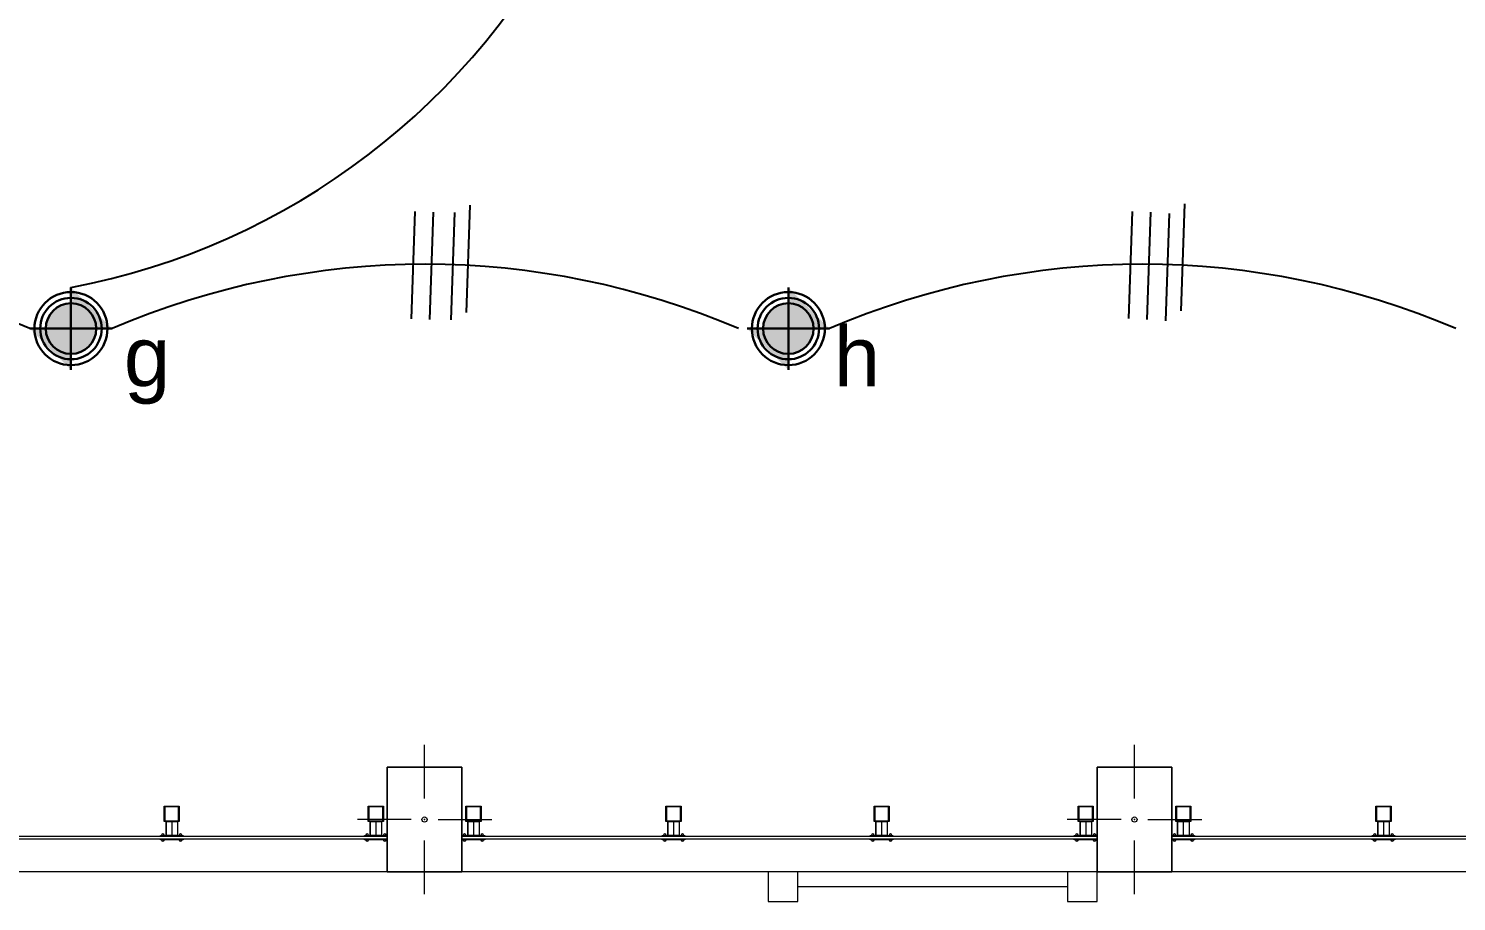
# Model space of a CAD drawing. Header units: metres. Extents: x -17 to 101, y 0 to 79.
# Drawn here: x 19.494 to 24.271, y 19.435 to 22.354 of the extents above; entities that cross this region are included whole.
import ezdxf

# ---------------------------------------------------------------- set-up
doc = ezdxf.new("R2010")
doc.units = ezdxf.units.M
doc.linetypes.add('HIDDEN2', pattern=[0.1875, 0.125, -0.0625])
for name, color, linetype, lineweight in [('ALUMBRADO', 1, 'Continuous', 30), ('Cotas varias El', 253, 'Continuous', 13), ('TOMACORRIENTE', 5, 'HIDDEN2', 30)]:
    doc.layers.add(name, color=color, linetype=linetype, lineweight=lineweight)
doc.styles.get("Standard").update_dxf_attribs({"font": 'arial.ttf'})

# ---------------------------------------------------------------- blocks, each defined once
blk = doc.blocks.new('LED PASILLO')
at = {"layer": 'ALUMBRADO'}
h = blk.add_hatch(color=202, dxfattribs=at)
h.dxf.hatch_style = 1
edge = h.paths.add_edge_path()
edge.add_line((0, 0.1376), (0, -0.1376))
edge.add_line((-0.1376, 0), (0.1376, 0))
edge = h.paths.add_edge_path()
edge.add_line((0, 0), (0, 0.0845))
edge.add_arc((0, 0), 0.0845, 90, 180)
edge.add_line((-0.0845, 0), (0, 0))
edge = h.paths.add_edge_path()
edge.add_line((0.0845, 0), (0, 0))
edge.add_line((0, 0), (0, -0.0845))
edge.add_arc((0, 0), 0.0845, 270, 360)
at = {"layer": 'ALUMBRADO', "color": 202}
for points in [[(0, 0.1376), (0, -0.1376)], [(-0.1376, 0), (0.1376, 0)]]:
    blk.add_lwpolyline(points, dxfattribs=at)
for radius in [0.1222, 0.1028, 0.0845]:
    blk.add_circle((0, 0), radius, dxfattribs=at)

msp = doc.modelspace()

# ---------------------------------------------------------------- linework, layer by layer
at = {"layer": 'ALUMBRADO', "color": 114, "lineweight": 25}
for points in [[(20.775, 21.3838), (20.7874, 21.7425)], [(20.8364, 21.3815), (20.8488, 21.7402)], [(20.9072, 21.3802), (20.9196, 21.7389)], [(20.9591, 21.4048), (20.9714, 21.7635)], [(23.1751, 21.3839), (23.1875, 21.7425)], [(23.2365, 21.3816), (23.2489, 21.7403)], [(23.3502, 21.4097), (23.3626, 21.7684)], [(23.2981, 21.3767), (23.3105, 21.7354)]]:
    msp.add_lwpolyline(points, dxfattribs=at)
at = {"layer": 'ALUMBRADO', "lineweight": 25}
for centre, radius, start, end in [((19.1946, 23.8128), 2.366, 280.7389, 27.1625), ((18.4502, 18.905), 2.6607, 66.8092, 113.1903), ((20.8208, 18.905), 2.6607, 66.8092, 113.1903), ((23.2209, 18.905), 2.6607, 66.8092, 113.1903)]:
    msp.add_arc(centre, radius, start, end, dxfattribs=at)
at = {"layer": 'Cotas varias El', "linetype": 'Continuous'}
for p, q in [((20.8186, 19.7789), (20.8186, 19.9589)), ((23.1936, 19.779), (23.1936, 19.959)), ((20.7736, 19.7089), (20.5936, 19.7089)), ((20.8636, 19.7089), (21.0436, 19.7089)), ((23.1486, 19.709), (22.9686, 19.709)), ((23.2386, 19.709), (23.4186, 19.709)), ((20.8186, 19.4589), (20.8186, 19.6389)), ((23.1936, 19.459), (23.1936, 19.639)), ((21.9686, 19.534), (21.9686, 19.4351)), ((22.0675, 19.534), (21.9686, 19.534)), ((22.0675, 19.4351), (22.0675, 19.534)), ((22.9697, 19.534), (22.9697, 19.4351)), ((23.0686, 19.534), (22.9697, 19.534)), ((23.0686, 19.4351), (23.0686, 19.534)), ((21.9686, 19.4351), (22.0675, 19.4351)), ((22.9697, 19.4351), (23.0686, 19.4351))]:
    msp.add_line(p, q, dxfattribs=at)
at = {"layer": 'Cotas varias El'}
for p, q in [((19.9536, 19.7026), (19.9917, 19.7026)), ((19.9536, 19.6559), (19.9536, 19.7026)), ((19.9536, 19.7026), (19.9536, 19.6559)), ((19.9536, 19.7026), (19.9917, 19.7026)), ((19.9536, 19.6559), (19.9536, 19.7026)), ((19.9536, 19.7026), (19.9536, 19.6559)), ((19.9726, 19.7026), (19.9726, 19.6559)), ((19.9726, 19.7026), (19.9726, 19.6559)), ((19.9917, 19.7026), (19.9917, 19.6559)), ((19.9917, 19.7026), (19.9917, 19.6559)), ((19.9917, 19.7026), (19.9917, 19.6559)), ((19.9917, 19.7026), (19.9917, 19.6559)), ((20.6365, 19.7026), (20.6746, 19.7026)), ((20.6365, 19.6559), (20.6365, 19.7026)), ((20.6365, 19.7026), (20.6365, 19.6559)), ((20.6365, 19.7026), (20.6746, 19.7026)), ((20.6365, 19.6559), (20.6365, 19.7026)), ((20.6365, 19.7026), (20.6365, 19.6559)), ((20.6555, 19.7026), (20.6555, 19.6559)), ((20.6555, 19.7026), (20.6555, 19.6559)), ((20.6746, 19.7026), (20.6746, 19.6559)), ((20.6746, 19.7026), (20.6746, 19.6559)), ((20.6746, 19.7026), (20.6746, 19.6559)), ((20.6746, 19.7026), (20.6746, 19.6559)), ((20.9631, 19.7026), (21.0012, 19.7026)), ((20.9631, 19.6559), (20.9631, 19.7026)), ((20.9631, 19.7026), (20.9631, 19.6559)), ((20.9631, 19.7026), (21.0012, 19.7026)), ((20.9631, 19.6559), (20.9631, 19.7026)), ((20.9631, 19.7026), (20.9631, 19.6559)), ((20.9821, 19.7026), (20.9821, 19.6559)), ((20.9821, 19.7026), (20.9821, 19.6559)), ((21.0012, 19.7026), (21.0012, 19.6559)), ((21.0012, 19.7026), (21.0012, 19.6559)), ((21.0012, 19.7026), (21.0012, 19.6559)), ((21.0012, 19.7026), (21.0012, 19.6559)), ((21.6326, 19.7026), (21.6707, 19.7026)), ((21.6326, 19.6559), (21.6326, 19.7026)), ((21.6326, 19.7026), (21.6326, 19.6559)), ((21.6326, 19.7026), (21.6707, 19.7026)), ((21.6326, 19.6559), (21.6326, 19.7026)), ((21.6326, 19.7026), (21.6326, 19.6559)), ((21.6516, 19.7026), (21.6516, 19.6559)), ((21.6516, 19.7026), (21.6516, 19.6559)), ((21.6707, 19.7026), (21.6707, 19.6559)), ((21.6707, 19.7026), (21.6707, 19.6559)), ((21.6707, 19.7026), (21.6707, 19.6559)), ((21.6707, 19.7026), (21.6707, 19.6559)), ((22.3286, 19.7026), (22.3667, 19.7026)), ((22.3286, 19.6559), (22.3286, 19.7026)), ((22.3286, 19.7026), (22.3286, 19.6559)), ((22.3286, 19.7026), (22.3667, 19.7026)), ((22.3286, 19.6559), (22.3286, 19.7026)), ((22.3286, 19.7026), (22.3286, 19.6559)), ((22.3476, 19.7026), (22.3476, 19.6559)), ((22.3476, 19.7026), (22.3476, 19.6559)), ((22.3667, 19.7026), (22.3667, 19.6559)), ((22.3667, 19.7026), (22.3667, 19.6559)), ((22.3667, 19.7026), (22.3667, 19.6559)), ((22.3667, 19.7026), (22.3667, 19.6559)), ((23.0115, 19.7026), (23.0496, 19.7026)), ((23.0115, 19.6559), (23.0115, 19.7026)), ((23.0115, 19.7026), (23.0115, 19.6559)), ((23.0115, 19.7026), (23.0496, 19.7026)), ((23.0115, 19.6559), (23.0115, 19.7026)), ((23.0115, 19.7026), (23.0115, 19.6559)), ((23.0305, 19.7026), (23.0305, 19.6559)), ((23.0305, 19.7026), (23.0305, 19.6559)), ((23.0496, 19.7026), (23.0496, 19.6559)), ((23.0496, 19.7026), (23.0496, 19.6559)), ((23.0496, 19.7026), (23.0496, 19.6559)), ((23.0496, 19.7026), (23.0496, 19.6559)), ((23.3381, 19.7026), (23.3762, 19.7026)), ((23.3381, 19.6559), (23.3381, 19.7026)), ((23.3381, 19.7026), (23.3381, 19.6559)), ((23.3381, 19.7026), (23.3762, 19.7026)), ((23.3381, 19.6559), (23.3381, 19.7026)), ((23.3381, 19.7026), (23.3381, 19.6559)), ((23.3571, 19.7026), (23.3571, 19.6559)), ((23.3571, 19.7026), (23.3571, 19.6559)), ((23.3762, 19.7026), (23.3762, 19.6559)), ((23.3762, 19.7026), (23.3762, 19.6559)), ((23.3762, 19.7026), (23.3762, 19.6559)), ((23.3762, 19.7026), (23.3762, 19.6559)), ((24.0076, 19.7026), (24.0457, 19.7026)), ((24.0076, 19.6559), (24.0076, 19.7026)), ((24.0076, 19.7026), (24.0076, 19.6559)), ((24.0076, 19.7026), (24.0457, 19.7026)), ((24.0076, 19.6559), (24.0076, 19.7026)), ((24.0076, 19.7026), (24.0076, 19.6559)), ((24.0266, 19.7026), (24.0266, 19.6559)), ((24.0266, 19.7026), (24.0266, 19.6559)), ((24.0457, 19.7026), (24.0457, 19.6559)), ((24.0457, 19.7026), (24.0457, 19.6559)), ((24.0457, 19.7026), (24.0457, 19.6559)), ((24.0457, 19.7026), (24.0457, 19.6559)), ((19.9917, 19.6559), (19.9536, 19.6559)), ((19.9917, 19.6559), (19.9536, 19.6559)), ((20.6746, 19.6559), (20.6365, 19.6559)), ((20.6746, 19.6559), (20.6365, 19.6559)), ((21.0008, 19.6559), (20.9627, 19.6559)), ((21.0008, 19.6559), (20.9627, 19.6559)), ((21.6707, 19.6559), (21.6326, 19.6559)), ((21.6707, 19.6559), (21.6326, 19.6559)), ((22.3667, 19.6559), (22.3286, 19.6559)), ((22.3667, 19.6559), (22.3286, 19.6559)), ((23.0496, 19.6559), (23.0115, 19.6559)), ((23.0496, 19.6559), (23.0115, 19.6559)), ((23.3758, 19.6559), (23.3377, 19.6559)), ((23.3758, 19.6559), (23.3377, 19.6559)), ((24.0457, 19.6559), (24.0076, 19.6559)), ((24.0457, 19.6559), (24.0076, 19.6559))]:
    msp.add_line(p, q, dxfattribs=at)
msp.add_lwpolyline([(35.2186, 22.8339), (35.2186, 19.5339), (6.4186, 19.5339), (6.4186, 22.8339)], dxfattribs=at)
for points in [[(20.9436, 19.8839), (20.6936, 19.8839), (20.6936, 19.5339), (20.9436, 19.5339)], [(23.3186, 19.884), (23.0686, 19.884), (23.0686, 19.534), (23.3186, 19.534)], [(21.0075, 19.7026), (21.0052, 19.7026), (20.9567, 19.7026), (20.9567, 19.7049), (20.9567, 19.7511), (20.9567, 19.7534), (21.0075, 19.7534), (21.0075, 19.7511)], [(21.0052, 19.7049), (21.0052, 19.7511), (20.959, 19.7511), (20.959, 19.7049)], [(23.3825, 19.7026), (23.3802, 19.7026), (23.3317, 19.7026), (23.3317, 19.7049), (23.3317, 19.7511), (23.3317, 19.7534), (23.3825, 19.7534), (23.3825, 19.7511)], [(23.3802, 19.7049), (23.3802, 19.7511), (23.334, 19.7511), (23.334, 19.7049)], [(18.5686, 19.6446), (20.6936, 19.6446), (20.6936, 19.6526), (18.5686, 19.6526)], [(20.9436, 19.6446), (23.0686, 19.6446), (23.0686, 19.6526), (20.9436, 19.6526)], [(23.3186, 19.6446), (25.4436, 19.6446), (25.4436, 19.6526), (23.3186, 19.6526)]]:
    msp.add_lwpolyline(points, close=True, dxfattribs=at)
at = {"layer": 'Cotas varias El', "linetype": 'Continuous'}
for points in [[(20.9436, 19.5339), (20.6936, 19.5339), (20.6936, 19.8839), (20.9436, 19.8839)], [(23.3186, 19.534), (23.0686, 19.534), (23.0686, 19.884), (23.3186, 19.884)]]:
    msp.add_lwpolyline(points, close=True, dxfattribs=at)
at = {"layer": 'Cotas varias El', "flags": 128}
for points in [[(19.998, 19.7026), (19.9957, 19.7026), (19.9472, 19.7026), (19.9472, 19.7049), (19.9472, 19.7511), (19.9472, 19.7534), (19.998, 19.7534), (19.998, 19.7511)], [(19.9957, 19.7049), (19.9957, 19.7511), (19.9495, 19.7511), (19.9495, 19.7049)], [(20.6809, 19.7026), (20.6786, 19.7026), (20.6301, 19.7026), (20.6301, 19.7049), (20.6301, 19.7511), (20.6301, 19.7534), (20.6809, 19.7534), (20.6809, 19.7511)], [(20.6786, 19.7049), (20.6786, 19.7511), (20.6324, 19.7511), (20.6324, 19.7049)], [(21.677, 19.7026), (21.6747, 19.7026), (21.6262, 19.7026), (21.6262, 19.7049), (21.6262, 19.7511), (21.6262, 19.7534), (21.677, 19.7534), (21.677, 19.7511)], [(21.6747, 19.7049), (21.6747, 19.7511), (21.6285, 19.7511), (21.6285, 19.7049)], [(22.373, 19.7026), (22.3707, 19.7026), (22.3222, 19.7026), (22.3222, 19.7049), (22.3222, 19.7511), (22.3222, 19.7534), (22.373, 19.7534), (22.373, 19.7511)], [(22.3707, 19.7049), (22.3707, 19.7511), (22.3245, 19.7511), (22.3245, 19.7049)], [(23.0559, 19.7026), (23.0536, 19.7026), (23.0051, 19.7026), (23.0051, 19.7049), (23.0051, 19.7511), (23.0051, 19.7534), (23.0559, 19.7534), (23.0559, 19.7511)], [(23.0536, 19.7049), (23.0536, 19.7511), (23.0074, 19.7511), (23.0074, 19.7049)], [(24.052, 19.7026), (24.0497, 19.7026), (24.0012, 19.7026), (24.0012, 19.7049), (24.0012, 19.7511), (24.0012, 19.7534), (24.052, 19.7534), (24.052, 19.7511)], [(24.0497, 19.7049), (24.0497, 19.7511), (24.0035, 19.7511), (24.0035, 19.7049)], [(20.0107, 19.6536), (19.9599, 19.6536), (19.9345, 19.6536), (19.9345, 19.6559), (19.9599, 19.6559), (20.0107, 19.6559)], [(20.0107, 19.6536), (19.9345, 19.6536), (19.9345, 19.6559), (20.0107, 19.6559)], [(20.0107, 19.6413), (19.9345, 19.6413), (19.9345, 19.6436), (20.0107, 19.6436)], [(20.0107, 19.6413), (19.9345, 19.6413), (19.9345, 19.6436), (20.0107, 19.6436)], [(20.6936, 19.6536), (20.6428, 19.6536), (20.6174, 19.6536), (20.6174, 19.6559), (20.6428, 19.6559), (20.6936, 19.6559)], [(20.6936, 19.6536), (20.6174, 19.6536), (20.6174, 19.6559), (20.6936, 19.6559)], [(20.6936, 19.6413), (20.6174, 19.6413), (20.6174, 19.6436), (20.6936, 19.6436)], [(20.6936, 19.6413), (20.6174, 19.6413), (20.6174, 19.6436), (20.6936, 19.6436)], [(21.0198, 19.6536), (20.969, 19.6536), (20.9436, 19.6536), (20.9436, 19.6559), (20.969, 19.6559), (21.0198, 19.6559)], [(21.0198, 19.6536), (20.9436, 19.6536), (20.9436, 19.6559), (21.0198, 19.6559)], [(21.0198, 19.6413), (20.9436, 19.6413), (20.9436, 19.6436), (21.0198, 19.6436)], [(21.0198, 19.6413), (20.9436, 19.6413), (20.9436, 19.6436), (21.0198, 19.6436)], [(21.6897, 19.6536), (21.6389, 19.6536), (21.6135, 19.6536), (21.6135, 19.6559), (21.6389, 19.6559), (21.6897, 19.6559)], [(21.6897, 19.6536), (21.6135, 19.6536), (21.6135, 19.6559), (21.6897, 19.6559)], [(21.6897, 19.6413), (21.6135, 19.6413), (21.6135, 19.6436), (21.6897, 19.6436)], [(21.6897, 19.6413), (21.6135, 19.6413), (21.6135, 19.6436), (21.6897, 19.6436)], [(22.3857, 19.6536), (22.3349, 19.6536), (22.3095, 19.6536), (22.3095, 19.6559), (22.3349, 19.6559), (22.3857, 19.6559)], [(22.3857, 19.6536), (22.3095, 19.6536), (22.3095, 19.6559), (22.3857, 19.6559)], [(22.3857, 19.6413), (22.3095, 19.6413), (22.3095, 19.6436), (22.3857, 19.6436)], [(22.3857, 19.6413), (22.3095, 19.6413), (22.3095, 19.6436), (22.3857, 19.6436)], [(23.0686, 19.6536), (23.0178, 19.6536), (22.9924, 19.6536), (22.9924, 19.6559), (23.0178, 19.6559), (23.0686, 19.6559)], [(23.0686, 19.6536), (22.9924, 19.6536), (22.9924, 19.6559), (23.0686, 19.6559)], [(23.0686, 19.6413), (22.9924, 19.6413), (22.9924, 19.6436), (23.0686, 19.6436)], [(23.0686, 19.6413), (22.9924, 19.6413), (22.9924, 19.6436), (23.0686, 19.6436)], [(23.3948, 19.6536), (23.344, 19.6536), (23.3186, 19.6536), (23.3186, 19.6559), (23.344, 19.6559), (23.3948, 19.6559)], [(23.3948, 19.6536), (23.3186, 19.6536), (23.3186, 19.6559), (23.3948, 19.6559)], [(23.3948, 19.6413), (23.3186, 19.6413), (23.3186, 19.6436), (23.3948, 19.6436)], [(23.3948, 19.6413), (23.3186, 19.6413), (23.3186, 19.6436), (23.3948, 19.6436)], [(24.0647, 19.6536), (24.0139, 19.6536), (23.9885, 19.6536), (23.9885, 19.6559), (24.0139, 19.6559), (24.0647, 19.6559)], [(24.0647, 19.6536), (23.9885, 19.6536), (23.9885, 19.6559), (24.0647, 19.6559)], [(24.0647, 19.6413), (23.9885, 19.6413), (23.9885, 19.6436), (24.0647, 19.6436)], [(24.0647, 19.6413), (23.9885, 19.6413), (23.9885, 19.6436), (24.0647, 19.6436)]]:
    msp.add_lwpolyline(points, close=True, dxfattribs=at)
at = {"layer": 'Cotas varias El', "linetype": 'Continuous', "flags": 128}
for points in [[(22.9696, 19.534), (22.0675, 19.534)], [(22.0675, 19.4845), (22.9696, 19.4845)]]:
    msp.add_lwpolyline(points, dxfattribs=at)
at = {"layer": 'Cotas varias El', "linetype": 'Continuous'}
for centre in [(20.8186, 19.7089), (23.1936, 19.709)]:
    msp.add_circle(centre, 0.00871, dxfattribs=at)
at = {"layer": 'Cotas varias El'}
for centre, start, end in [((19.9433, 19.6559), 0, 180), ((19.9433, 19.6413), 180, 0), ((20.0023, 19.6559), 0, 180), ((20.0023, 19.6413), 180, 0), ((20.6262, 19.6559), 0, 180), ((20.6262, 19.6413), 180, 0), ((20.6852, 19.6559), 0, 180), ((20.6852, 19.6413), 180, 0), ((20.9524, 19.6559), 0, 180), ((20.9524, 19.6413), 180, 0), ((21.0114, 19.6559), 0, 180), ((21.0114, 19.6413), 180, 0), ((21.6223, 19.6559), 0, 180), ((21.6223, 19.6413), 180, 0), ((21.6813, 19.6559), 0, 180), ((21.6813, 19.6413), 180, 0), ((22.3183, 19.6559), 0, 180), ((22.3183, 19.6413), 180, 0), ((22.3773, 19.6559), 0, 180), ((22.3773, 19.6413), 180, 0), ((23.0012, 19.6559), 0, 180), ((23.0012, 19.6413), 180, 0), ((23.0602, 19.6559), 0, 180), ((23.0602, 19.6413), 180, 0), ((23.3274, 19.6559), 0, 180), ((23.3274, 19.6413), 180, 0), ((23.3864, 19.6559), 0, 180), ((23.3864, 19.6413), 180, 0), ((23.9973, 19.6559), 0, 180), ((23.9973, 19.6413), 180, 0), ((24.0563, 19.6559), 0, 180), ((24.0563, 19.6413), 180, 0)]:
    msp.add_arc(centre, 0.00476, start, end, dxfattribs=at)
at = {"layer": 'Cotas varias El', "linetype": 'Continuous'}
for p in [(20.8186, 19.7089), (23.1936, 19.709)]:
    msp.add_point(p, dxfattribs=at)

# ---------------------------------------------------------------- block references
at = {"layer": 'TOMACORRIENTE', "lineweight": 25}
for p in [(19.6355, 21.3507), (22.0356, 21.3507)]:
    msp.add_blockref('LED PASILLO', p, dxfattribs=at)

# ---------------------------------------------------------------- texts
at = {"layer": 'ALUMBRADO', "color": 102, "lineweight": 25}
for s, p in [('h', (22.1875, 21.1574, 6632.0928)), ('g', (19.8125, 21.1574, 6632.0928))]:
    msp.add_text(s, height=0.2, rotation=0.0215, dxfattribs=at).set_placement(p)

doc.saveas('drawing.dxf')
